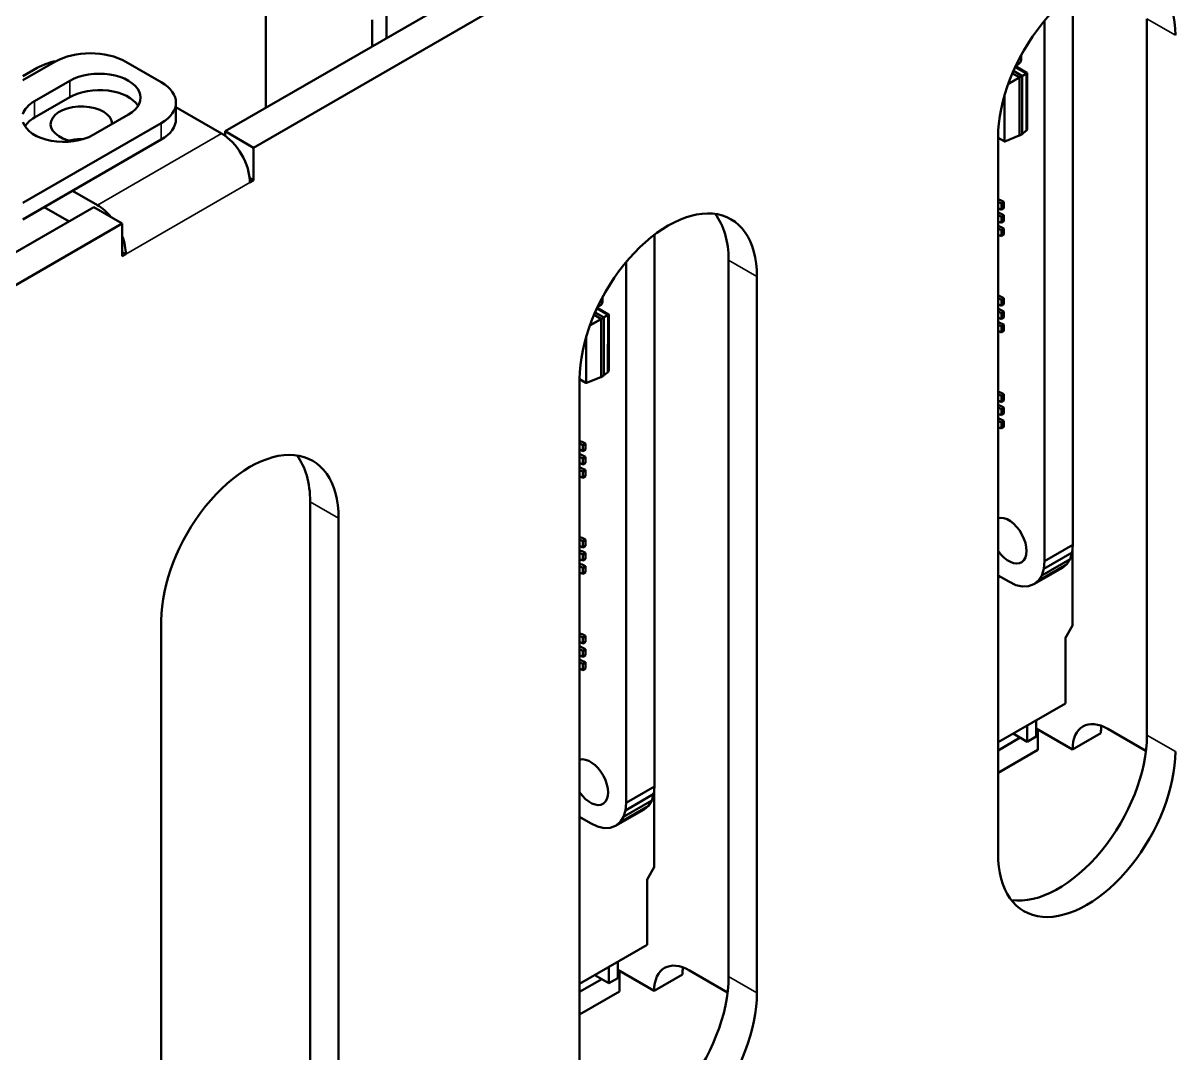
# Model space of a CAD drawing. Header units: millimetres. Extents: x 3118 to 4801, y 919 to 1849.
# Drawn here: x 4027.09 to 4072.92, y 1600.03 to 1641.12 of the extents above; entities that cross this region are included whole.
import ezdxf

# ---------------------------------------------------------------- set-up
doc = ezdxf.new("R2010")
doc.units = ezdxf.units.MM
doc.header["$LTSCALE"] = 1.8
doc.layers.add('외형선(ISO)', color=7, linetype='Continuous', lineweight=50)
doc.layers.add('좁은 외형선(ISO)', color=7, linetype='Continuous', lineweight=35)

msp = doc.modelspace()

# ---------------------------------------------------------------- linework, layer by layer
at = {"layer": '외형선(ISO)'}
for p, q in [((4036.782, 1637.736), (4036.782, 1643.696)), ((4046.611, 1643.41), (4035.156, 1636.797)), ((4047.742, 1642.757), (4036.287, 1636.143)), ((4068.969, 1620.3), (4068.969, 1642.307)), ((4041.025, 1640.185), (4041.025, 1641.246)), ((4041.59, 1640.512), (4041.59, 1641.573)), ((4067.836, 1619.646), (4067.836, 1641.209)), ((4071.925, 1612.71), (4071.925, 1641.287)), ((4066.903, 1639.659), (4066.903, 1639.824)), ((4027.095, 1638.838), (4028.368, 1639.573)), ((4027.095, 1639.001), (4027.66, 1639.328)), ((4032.61, 1638.756), (4031.196, 1639.573)), ((4066.685, 1639.392), (4067.139, 1639.129)), ((4066.7, 1639.425), (4066.801, 1639.483)), ((4066.826, 1638.953), (4066.558, 1639.108)), ((4066.932, 1639.014), (4066.6, 1639.206)), ((4066.826, 1638.953), (4066.826, 1638.953)), ((4066.84, 1636.635), (4066.84, 1638.929)), ((4066.84, 1638.929), (4066.84, 1638.929)), ((4066.932, 1639.014), (4066.932, 1639.014)), ((4066.946, 1636.696), (4066.946, 1638.99)), ((4066.946, 1638.99), (4066.946, 1638.99)), ((4067.149, 1639.112), (4067.149, 1636.937)), ((4027.554, 1638.001), (4028.969, 1638.817)), ((4028.969, 1638.164), (4027.554, 1637.348)), ((4033.196, 1637.94), (4033.196, 1637.286)), ((4033.196, 1637.765), (4035.014, 1636.715)), ((4027.095, 1633.939), (4032.61, 1637.123)), ((4031.302, 1637.47), (4029.888, 1636.654)), ((4035.156, 1636.797), (4036.287, 1636.143)), ((4035.156, 1636.623), (4035.156, 1636.797)), ((4066.834, 1636.625), (4066.252, 1636.397)), ((4066.835, 1636.625), (4066.942, 1636.687)), ((4066.84, 1636.634), (4066.84, 1636.635)), ((4066.943, 1636.687), (4067.099, 1636.812)), ((4066.946, 1636.696), (4066.946, 1636.696)), ((4027.095, 1633.286), (4032.61, 1636.47)), ((4036.287, 1636.143), (4036.287, 1634.837)), ((4065.986, 1607.974), (4065.986, 1636.552)), ((4065.986, 1636.542), (4066.235, 1636.398)), ((4036.287, 1634.837), (4036.137, 1634.924)), ((4036.287, 1634.837), (4036.146, 1634.755)), ((4029.075, 1634.429), (4030.065, 1633.857)), ((4066.118, 1633.916), (4065.986, 1633.98)), ((4066.083, 1634.046), (4066.215, 1633.982)), ((4066.215, 1633.982), (4066.118, 1633.916)), ((4066.118, 1633.671), (4066.118, 1633.916)), ((4066.215, 1633.737), (4066.215, 1633.982)), ((4029.923, 1633.776), (4018.468, 1627.162)), ((4027.943, 1633.776), (4028.933, 1633.204)), ((4031.055, 1633.122), (4029.923, 1633.776)), ((4066.118, 1633.671), (4065.986, 1633.735)), ((4066.118, 1633.385), (4065.986, 1633.449)), ((4066.083, 1633.516), (4066.215, 1633.452)), ((4066.215, 1633.737), (4066.118, 1633.671)), ((4066.215, 1633.452), (4066.118, 1633.385)), ((4066.118, 1633.14), (4066.118, 1633.385)), ((4066.215, 1633.207), (4066.215, 1633.452)), ((4031.055, 1633.122), (4019.599, 1626.509)), ((4031.055, 1631.816), (4031.055, 1633.122)), ((4066.118, 1633.14), (4065.986, 1633.204)), ((4066.118, 1632.855), (4065.986, 1632.919)), ((4066.083, 1632.985), (4066.215, 1632.921)), ((4066.215, 1633.207), (4066.118, 1633.14)), ((4066.215, 1632.921), (4066.118, 1632.855)), ((4066.215, 1632.676), (4066.215, 1632.921)), ((4052.281, 1610.665), (4052.281, 1632.672)), ((4066.118, 1632.61), (4065.986, 1632.674)), ((4066.118, 1632.61), (4066.118, 1632.855)), ((4066.215, 1632.676), (4066.118, 1632.61)), ((4031.196, 1631.898), (4031.055, 1631.979)), ((4031.196, 1631.898), (4031.055, 1631.816)), ((4051.148, 1610.011), (4051.148, 1631.574)), ((4055.238, 1603.075), (4055.238, 1631.653)), ((4056.369, 1630.999), (4056.369, 1602.422)), ((4050.215, 1630.025), (4050.215, 1630.189)), ((4066.082, 1630.21), (4066.214, 1630.146)), ((4049.997, 1629.757), (4050.452, 1629.495)), ((4050.012, 1629.79), (4050.113, 1629.848)), ((4066.118, 1630.08), (4065.986, 1630.144)), ((4066.118, 1629.835), (4065.986, 1629.899)), ((4066.214, 1630.146), (4066.118, 1630.08)), ((4066.118, 1629.835), (4066.118, 1630.08)), ((4066.214, 1629.901), (4066.118, 1629.835)), ((4066.214, 1629.901), (4066.214, 1630.146)), ((4050.138, 1629.318), (4049.87, 1629.473)), ((4050.244, 1629.38), (4049.912, 1629.571)), ((4050.138, 1629.318), (4050.138, 1629.318)), ((4050.152, 1627), (4050.152, 1629.294)), ((4050.152, 1629.294), (4050.152, 1629.294)), ((4050.244, 1629.38), (4050.244, 1629.38)), ((4050.258, 1627.061), (4050.258, 1629.355)), ((4050.258, 1629.355), (4050.258, 1629.355)), ((4050.462, 1629.477), (4050.461, 1627.303)), ((4066.118, 1629.549), (4065.986, 1629.613)), ((4066.118, 1629.304), (4065.986, 1629.368)), ((4066.082, 1629.679), (4066.214, 1629.615)), ((4066.214, 1629.615), (4066.118, 1629.549)), ((4066.118, 1629.304), (4066.118, 1629.549)), ((4066.214, 1629.37), (4066.118, 1629.304)), ((4066.214, 1629.37), (4066.214, 1629.615)), ((4066.118, 1629.018), (4065.986, 1629.082)), ((4066.118, 1628.773), (4065.986, 1628.837)), ((4066.082, 1629.149), (4066.214, 1629.085)), ((4066.214, 1629.085), (4066.118, 1629.018)), ((4066.118, 1628.773), (4066.118, 1629.018)), ((4066.214, 1628.84), (4066.118, 1628.773)), ((4066.214, 1628.84), (4066.214, 1629.085)), ((4050.147, 1626.99), (4049.565, 1626.762)), ((4050.148, 1626.991), (4050.254, 1627.052)), ((4050.152, 1627), (4050.152, 1627)), ((4050.255, 1627.053), (4050.412, 1627.178)), ((4050.258, 1627.061), (4050.258, 1627.061)), ((4049.298, 1598.34), (4049.298, 1626.917)), ((4049.298, 1626.907), (4049.547, 1626.763)), ((4066.117, 1626.243), (4065.986, 1626.307)), ((4066.117, 1625.998), (4065.986, 1626.062)), ((4066.081, 1626.374), (4066.214, 1626.31)), ((4066.214, 1626.31), (4066.117, 1626.243)), ((4066.117, 1625.998), (4066.117, 1626.243)), ((4066.213, 1626.065), (4066.117, 1625.998)), ((4066.213, 1626.065), (4066.214, 1626.31)), ((4066.117, 1625.713), (4065.986, 1625.776)), ((4066.081, 1625.843), (4066.213, 1625.779)), ((4066.213, 1625.779), (4066.117, 1625.713)), ((4066.117, 1625.468), (4066.117, 1625.713)), ((4066.213, 1625.534), (4066.213, 1625.779)), ((4066.117, 1625.468), (4065.986, 1625.531)), ((4066.117, 1625.182), (4065.986, 1625.246)), ((4066.081, 1625.312), (4066.213, 1625.248)), ((4066.213, 1625.534), (4066.117, 1625.468)), ((4066.213, 1625.248), (4066.117, 1625.182)), ((4066.117, 1624.937), (4066.117, 1625.182)), ((4066.213, 1625.003), (4066.213, 1625.248)), ((4066.117, 1624.937), (4065.986, 1625.001)), ((4066.213, 1625.003), (4066.117, 1624.937)), ((4049.431, 1624.281), (4049.299, 1624.345)), ((4049.395, 1624.412), (4049.527, 1624.348)), ((4049.527, 1624.348), (4049.431, 1624.281)), ((4049.431, 1624.036), (4049.431, 1624.281)), ((4049.527, 1624.103), (4049.527, 1624.348)), ((4049.431, 1623.751), (4049.298, 1623.815)), ((4049.431, 1624.036), (4049.299, 1624.101)), ((4049.395, 1623.881), (4049.527, 1623.817)), ((4049.527, 1624.103), (4049.431, 1624.036)), ((4049.527, 1623.817), (4049.431, 1623.751)), ((4049.431, 1623.506), (4049.431, 1623.751)), ((4049.527, 1623.572), (4049.527, 1623.817)), ((4049.431, 1623.506), (4049.298, 1623.57)), ((4049.43, 1623.22), (4049.298, 1623.284)), ((4049.395, 1623.35), (4049.527, 1623.286)), ((4049.527, 1623.286), (4049.43, 1623.22)), ((4049.527, 1623.572), (4049.431, 1623.506)), ((4049.527, 1623.041), (4049.527, 1623.286)), ((4049.43, 1622.975), (4049.298, 1623.039)), ((4049.43, 1622.975), (4049.43, 1623.22)), ((4049.527, 1623.041), (4049.43, 1622.975)), ((4038.55, 1593.441), (4038.55, 1622.018)), ((4039.681, 1621.365), (4039.681, 1592.787)), ((4049.394, 1620.575), (4049.526, 1620.511)), ((4049.43, 1620.445), (4049.298, 1620.509)), ((4049.43, 1620.2), (4049.298, 1620.264)), ((4049.526, 1620.511), (4049.43, 1620.445)), ((4049.43, 1620.2), (4049.43, 1620.445)), ((4049.526, 1620.266), (4049.43, 1620.2)), ((4049.526, 1620.266), (4049.526, 1620.511)), ((4068.969, 1620.3), (4067.836, 1619.646)), ((4068.942, 1619.996), (4068.969, 1620.3)), ((4068.955, 1620.148), (4068.955, 1617.078)), ((4049.43, 1619.914), (4049.298, 1619.978)), ((4049.43, 1619.669), (4049.298, 1619.733)), ((4049.394, 1620.045), (4049.526, 1619.981)), ((4049.526, 1619.981), (4049.43, 1619.914)), ((4049.43, 1619.669), (4049.43, 1619.914)), ((4049.526, 1619.736), (4049.43, 1619.669)), ((4049.526, 1619.736), (4049.526, 1619.981)), ((4068.861, 1619.735), (4067.728, 1619.08)), ((4068.942, 1619.996), (4067.809, 1619.342)), ((4067.809, 1619.342), (4067.836, 1619.646)), ((4068.729, 1619.527), (4068.861, 1619.735)), ((4068.861, 1619.735), (4068.942, 1619.996)), ((4049.43, 1619.384), (4049.298, 1619.448)), ((4049.43, 1619.139), (4049.298, 1619.203)), ((4049.394, 1619.514), (4049.526, 1619.45)), ((4049.526, 1619.45), (4049.43, 1619.384)), ((4049.43, 1619.139), (4049.43, 1619.384)), ((4049.526, 1619.205), (4049.43, 1619.139)), ((4049.526, 1619.205), (4049.526, 1619.45)), ((4068.553, 1619.38), (4067.419, 1618.726)), ((4068.729, 1619.527), (4067.596, 1618.873)), ((4067.728, 1619.08), (4067.809, 1619.342)), ((4068.553, 1619.38), (4068.729, 1619.527)), ((4065.986, 1619.081), (4066.415, 1618.834)), ((4065.986, 1618.997), (4066.059, 1619.039)), ((4066.415, 1618.834), (4066.692, 1618.697)), ((4066.692, 1618.697), (4066.958, 1618.637)), ((4067.204, 1618.646), (4067.419, 1618.726)), ((4067.419, 1618.726), (4067.596, 1618.873)), ((4067.596, 1618.873), (4067.728, 1619.08)), ((4066.958, 1618.637), (4067.204, 1618.646)), ((4032.61, 1588.705), (4032.61, 1617.282)), ((4068.673, 1616.588), (4068.955, 1617.078)), ((4049.429, 1616.609), (4049.298, 1616.672)), ((4049.429, 1616.364), (4049.298, 1616.427)), ((4049.394, 1616.739), (4049.526, 1616.675)), ((4049.526, 1616.675), (4049.429, 1616.609)), ((4049.429, 1616.364), (4049.429, 1616.609)), ((4049.526, 1616.43), (4049.429, 1616.364)), ((4049.526, 1616.43), (4049.526, 1616.675)), ((4068.673, 1613.976), (4068.673, 1616.588)), ((4049.429, 1616.078), (4049.298, 1616.142)), ((4049.394, 1616.208), (4049.526, 1616.144)), ((4049.526, 1616.144), (4049.429, 1616.078)), ((4049.429, 1615.833), (4049.429, 1616.078)), ((4049.526, 1615.899), (4049.526, 1616.144)), ((4049.429, 1615.833), (4049.298, 1615.897)), ((4049.429, 1615.547), (4049.298, 1615.611)), ((4049.394, 1615.678), (4049.526, 1615.614)), ((4049.526, 1615.899), (4049.429, 1615.833)), ((4049.526, 1615.614), (4049.429, 1615.547)), ((4049.429, 1615.302), (4049.429, 1615.547)), ((4049.526, 1615.369), (4049.526, 1615.614)), ((4049.429, 1615.302), (4049.298, 1615.366)), ((4049.526, 1615.369), (4049.429, 1615.302)), ((4065.986, 1612.424), (4068.673, 1613.976)), ((4067.506, 1612.649), (4067.506, 1613.302)), ((4066.587, 1612.771), (4067.152, 1612.445)), ((4067.152, 1612.445), (4067.152, 1613.098)), ((4067.506, 1612.975), (4068.955, 1612.138)), ((4067.577, 1612.118), (4067.577, 1612.934)), ((4068.955, 1612.138), (4070.087, 1612.792)), ((4070.37, 1612.955), (4071.886, 1612.079)), ((4065.986, 1612.098), (4066.869, 1612.608)), ((4067.152, 1612.445), (4067.506, 1612.649)), ((4065.986, 1611.199), (4067.577, 1612.118)), ((4052.281, 1610.665), (4051.148, 1610.011)), ((4052.254, 1610.361), (4052.281, 1610.665)), ((4052.268, 1610.513), (4052.268, 1607.444)), ((4052.173, 1610.1), (4051.04, 1609.446)), ((4052.254, 1610.361), (4051.121, 1609.707)), ((4051.121, 1609.707), (4051.148, 1610.011)), ((4052.042, 1609.892), (4052.173, 1610.1)), ((4052.173, 1610.1), (4052.254, 1610.361)), ((4051.865, 1609.746), (4050.732, 1609.091)), ((4052.042, 1609.892), (4050.909, 1609.238)), ((4051.04, 1609.446), (4051.121, 1609.707)), ((4051.865, 1609.746), (4052.042, 1609.892)), ((4049.298, 1609.447), (4049.727, 1609.199)), ((4049.298, 1609.362), (4049.371, 1609.405)), ((4049.727, 1609.199), (4050.004, 1609.063)), ((4050.516, 1609.012), (4050.732, 1609.091)), ((4050.732, 1609.091), (4050.909, 1609.238)), ((4050.909, 1609.238), (4051.04, 1609.446)), ((4050.004, 1609.063), (4050.271, 1609.002)), ((4050.271, 1609.002), (4050.516, 1609.012)), ((4051.985, 1606.954), (4052.268, 1607.444)), ((4051.985, 1604.341), (4051.985, 1606.954)), ((4049.298, 1602.79), (4051.985, 1604.341)), ((4050.818, 1603.014), (4050.818, 1603.667)), ((4049.899, 1603.137), (4050.465, 1602.81)), ((4050.465, 1602.81), (4050.465, 1603.463)), ((4050.818, 1603.341), (4052.268, 1602.504)), ((4050.889, 1602.483), (4050.889, 1603.3)), ((4052.268, 1602.504), (4053.399, 1603.157)), ((4053.682, 1603.32), (4055.198, 1602.445)), ((4049.298, 1602.463), (4050.182, 1602.973)), ((4050.465, 1602.81), (4050.818, 1603.014)), ((4049.298, 1601.565), (4050.889, 1602.483))]:
    msp.add_line(p, q, dxfattribs=at)
for centre in [(4066.245, 1636.415), (4049.557, 1626.781)]:
    msp.add_arc(centre, 0.02, 239.9906, 291.3831, dxfattribs=at)
for centre, major_axis, ratio, start_param, end_param in [((4069.521, 1638.593), (2.5, 4.33), 0.57735, 5.497787, 8.63938), ((4029.782, 1638.756), (2, 0), 0.57735, 0.785398, 2.356194), ((4029.075, 1638.511), (2, 0), 0.57735, 1.903572, 2.356194), ((4030.135, 1638.144), (1.65, 0), 0.57735, 5.497787, 8.63938), ((4066.827, 1638.937), (0.01, -0.0173), 0.525861, 0.787677, 2.353552), ((4066.931, 1638.998), (0.01, -0.0173), 0.626638, 0.787657, 2.353539), ((4030.135, 1637.491), (1.65, 0), 0.57735, 0.349938, 2.356194), ((4031.196, 1637.94), (2, 0), 0.57735, 5.497787, 7.068583), ((4028.721, 1637.327), (-1.65, 0), 0.57735, 5.497787, 6.113654), ((4029.428, 1637.082), (-1.229, 0), 0.57735, 3.163652, 7.578432), ((4028.721, 1637.327), (-1.65, 0), 0.57735, 0.169531, 2.356194), ((4028.721, 1636.674), (-1.65, 0), 0.57735, 5.497787, 5.933247), ((4031.196, 1637.286), (2, 0), 0.57735, 5.497787, 6.283185), ((4035.014, 1635.409), (-0.8, 1.386), 0.57735, 3.926991, 5.497787), ((4066.826, 1636.643), (0.0087, -0.018), 0.576259, 6.240067, 7.109544), ((4066.931, 1636.704), (0.0113, -0.0165), 0.57624, 6.239577, 7.022328), ((4029.428, 1635.776), (-1.229, 0), 0.57735, 4.660933, 5.114625), ((4030.065, 1632.551), (0.8, -1.386), 0.57735, 1.850834, 2.356194), ((4052.833, 1628.958), (2.5, 4.33), 0.57735, 5.497787, 8.63938), ((4065.922, 1633.936), (0.25, 0), 0.57746, 0.872759, 1.313662), ((4065.922, 1633.936), (-0.1, 0), 0.57746, 4.014352, 4.023173), ((4051.702, 1629.611), (2.5, 4.33), 0.57735, 5.497787, 6.054934), ((4065.922, 1633.691), (-0.1, 0), 0.57746, 4.014352, 4.022652), ((4065.922, 1633.405), (0.25, 0), 0.57746, 0.872759, 1.313301), ((4065.922, 1633.405), (-0.1, 0), 0.57746, 4.014352, 4.022044), ((4065.922, 1633.16), (-0.1, 0), 0.57746, 4.014352, 4.021522), ((4065.922, 1632.875), (0.25, 0), 0.57746, 0.872759, 1.312941), ((4065.922, 1632.875), (-0.1, 0), 0.57746, 4.014352, 4.020913), ((4030.065, 1632.551), (0.8, -1.386), 0.57735, 0.785398, 1.290759), ((4065.922, 1632.63), (-0.1, 0), 0.57746, 4.014352, 4.020391), ((4065.921, 1630.1), (0.25, 0), 0.57746, 0.872759, 1.311053), ((4065.921, 1630.1), (-0.1, 0), 0.57746, 4.014352, 4.014975), ((4065.921, 1629.569), (0.25, 0), 0.57746, 0.872759, 1.310692), ((4050.139, 1629.303), (0.01, -0.0173), 0.525861, 0.787677, 2.353552), ((4050.244, 1629.363), (0.01, -0.0173), 0.626638, 0.787657, 2.353539), ((4065.921, 1629.038), (0.25, 0), 0.57746, 0.872759, 1.310332), ((4050.138, 1627.008), (0.0087, -0.018), 0.576259, 6.240067, 7.109544), ((4050.243, 1627.069), (0.0113, -0.0165), 0.57624, 6.239577, 7.022328), ((4065.921, 1626.263), (0.25, 0), 0.57746, 0.872759, 1.308443), ((4065.921, 1625.732), (0.25, 0), 0.57746, 0.872759, 1.308082), ((4065.921, 1625.202), (0.25, 0), 0.57746, 0.872759, 1.307721), ((4036.146, 1619.324), (2.5, 4.33), 0.57735, 5.497787, 8.63938), ((4049.234, 1624.301), (0.25, 0), 0.57746, 0.872759, 1.313662), ((4049.234, 1624.301), (-0.1, 0), 0.57746, 4.014352, 4.023173), ((4035.014, 1619.977), (2.5, 4.33), 0.57735, 5.497787, 6.054934), ((4049.234, 1624.056), (-0.1, 0), 0.57746, 4.014352, 4.022652), ((4049.234, 1623.771), (0.25, 0), 0.57746, 0.872759, 1.313301), ((4049.234, 1623.771), (-0.1, 0), 0.57746, 4.014352, 4.022044), ((4049.234, 1623.526), (-0.1, 0), 0.57746, 4.014352, 4.021522), ((4049.234, 1623.24), (0.25, 0), 0.57746, 0.872759, 1.312941), ((4049.234, 1623.24), (-0.1, 0), 0.57746, 4.014352, 4.020913), ((4049.234, 1622.995), (-0.1, 0), 0.57746, 4.014352, 4.020391), ((4066.415, 1620.467), (0.5, -0.866), 0.57735, 4.845465, 9.291702), ((4049.234, 1620.465), (0.25, 0), 0.57746, 0.872759, 1.311053), ((4049.234, 1620.465), (-0.1, 0), 0.57746, 4.014352, 4.014975), ((4049.234, 1619.934), (0.25, 0), 0.57746, 0.872759, 1.310692), ((4049.233, 1619.404), (0.25, 0), 0.57746, 0.872759, 1.310332), ((4049.233, 1616.628), (0.25, 0), 0.57746, 0.872759, 1.308443), ((4049.233, 1616.098), (0.25, 0), 0.57746, 0.872759, 1.308082), ((4049.233, 1615.567), (0.25, 0), 0.57746, 0.872759, 1.307721), ((4070.37, 1611.322), (-1, 1.732), 0.57735, 5.497787, 7.068583), ((4071.501, 1611.975), (1, -1.732), 0.57735, 3.742857, 3.926991), ((4068.39, 1610.669), (-2.5, -4.33), 0.57735, 0.228251, 2.356194), ((4049.727, 1610.832), (0.5, -0.866), 0.57735, 4.845465, 9.291702), ((4069.521, 1610.016), (-2.5, -4.33), 0.57735, 5.497787, 8.63938), ((4053.682, 1601.687), (-1, 1.732), 0.57735, 5.497787, 7.068583), ((4054.813, 1602.34), (1, -1.732), 0.57735, 3.742857, 3.926991), ((4051.702, 1601.034), (-2.5, -4.33), 0.57735, 0.228251, 2.356194), ((4052.833, 1600.381), (-2.5, -4.33), 0.57735, 5.497787, 8.63938)]:
    msp.add_ellipse(centre, major_axis=major_axis, ratio=ratio, start_param=start_param, end_param=end_param, dxfattribs=at)
for points, knots in [([(4066.903, 1639.659), (4066.903, 1639.645), (4066.9, 1639.63), (4066.892, 1639.6), (4066.886, 1639.584), (4066.872, 1639.556), (4066.863, 1639.542), (4066.843, 1639.517), (4066.832, 1639.506), (4066.814, 1639.492), (4066.808, 1639.487), (4066.801, 1639.483)], [0, 0, 0, 0, 0.00501756, 0.00501756, 0.0098973, 0.0098973, 0.01468923, 0.01468923, 0.01945889, 0.01945889, 0.02229104, 0.02229104, 0.02229104, 0.02229104]), ([(4067.088, 1639.105), (4067.091, 1639.106), (4067.094, 1639.108), (4067.096, 1639.109), (4067.099, 1639.11), (4067.101, 1639.112), (4067.104, 1639.113), (4067.106, 1639.114), (4067.108, 1639.116), (4067.111, 1639.117), (4067.113, 1639.118), (4067.115, 1639.119), (4067.117, 1639.12), (4067.119, 1639.121), (4067.121, 1639.122), (4067.122, 1639.123), (4067.124, 1639.124), (4067.126, 1639.125), (4067.127, 1639.125), (4067.129, 1639.126), (4067.13, 1639.127), (4067.132, 1639.127), (4067.133, 1639.128), (4067.134, 1639.128), (4067.135, 1639.129), (4067.136, 1639.129), (4067.137, 1639.129), (4067.137, 1639.129), (4067.138, 1639.13), (4067.139, 1639.13), (4067.139, 1639.13), (4067.139, 1639.129), (4067.139, 1639.129), (4067.139, 1639.129)], [3.2288591, 3.2288591, 3.2288591, 3.2288591, 3.2962923, 3.2962923, 3.2962923, 3.3637255, 3.3637255, 3.3637255, 3.4311586, 3.4311586, 3.4311586, 3.4985918, 3.4985918, 3.4985918, 3.566025, 3.566025, 3.566025, 3.6334582, 3.6334582, 3.6334582, 3.7008913, 3.7008913, 3.7008913, 3.7683245, 3.7683245, 3.7683245, 3.8357577, 3.8357577, 3.8357577, 3.9031909, 3.9031909, 3.9031909, 3.9380442, 3.9380442, 3.9380442, 3.9380442]), ([(4067.149, 1639.112), (4067.149, 1639.112), (4067.149, 1639.112), (4067.149, 1639.112), (4067.149, 1639.111), (4067.149, 1639.111), (4067.148, 1639.11), (4067.148, 1639.11), (4067.147, 1639.109), (4067.147, 1639.109), (4067.146, 1639.108), (4067.145, 1639.107), (4067.144, 1639.106), (4067.143, 1639.105), (4067.141, 1639.105), (4067.14, 1639.104), (4067.139, 1639.103), (4067.137, 1639.102), (4067.135, 1639.101), (4067.134, 1639.099), (4067.132, 1639.098), (4067.13, 1639.097), (4067.128, 1639.096), (4067.126, 1639.095), (4067.124, 1639.093), (4067.122, 1639.092), (4067.12, 1639.091), (4067.117, 1639.089), (4067.115, 1639.088), (4067.113, 1639.086), (4067.11, 1639.085), (4067.108, 1639.083), (4067.105, 1639.082), (4067.103, 1639.08)], [2.3452559, 2.3452559, 2.3452559, 2.3452559, 2.3799944, 2.3799944, 2.3799944, 2.4474276, 2.4474276, 2.4474276, 2.5148608, 2.5148608, 2.5148608, 2.582294, 2.582294, 2.582294, 2.6497271, 2.6497271, 2.6497271, 2.7171603, 2.7171603, 2.7171603, 2.7845935, 2.7845935, 2.7845935, 2.8520267, 2.8520267, 2.8520267, 2.9194598, 2.9194598, 2.9194598, 2.986893, 2.986893, 2.986893, 3.0543262, 3.0543262, 3.0543262, 3.0543262]), ([(4067.139, 1639.129), (4067.141, 1639.127), (4067.143, 1639.125), (4067.146, 1639.12), (4067.147, 1639.118), (4067.148, 1639.114), (4067.148, 1639.113), (4067.149, 1639.112)], [0, 0, 0, 0, 0.000808075, 0.000808075, 0.001695555, 0.001695555, 0.001991993, 0.001991993, 0.001991993, 0.001991993]), ([(4067.137, 1636.869), (4067.133, 1636.857), (4067.127, 1636.845), (4067.114, 1636.826), (4067.107, 1636.819), (4067.099, 1636.812)], [0.002871225, 0.002871225, 0.002871225, 0.002871225, 0.00704691, 0.00704691, 0.01047629, 0.01047629, 0.01047629, 0.01047629]), ([(4067.102, 1636.821), (4067.105, 1636.823), (4067.107, 1636.825), (4067.11, 1636.827), (4067.112, 1636.83), (4067.115, 1636.832), (4067.117, 1636.835), (4067.119, 1636.838), (4067.122, 1636.841), (4067.124, 1636.844), (4067.126, 1636.847), (4067.128, 1636.85), (4067.13, 1636.854), (4067.132, 1636.857), (4067.133, 1636.861), (4067.135, 1636.864), (4067.137, 1636.868), (4067.138, 1636.872), (4067.14, 1636.876), (4067.141, 1636.88), (4067.142, 1636.884), (4067.143, 1636.889), (4067.144, 1636.893), (4067.145, 1636.898), (4067.146, 1636.902), (4067.147, 1636.907), (4067.148, 1636.912), (4067.148, 1636.917), (4067.148, 1636.921), (4067.149, 1636.926), (4067.149, 1636.932), (4067.149, 1636.933), (4067.149, 1636.935), (4067.149, 1636.937)], [0.0872665, 0.0872665, 0.0872665, 0.0872665, 0.1546996, 0.1546996, 0.1546996, 0.2221328, 0.2221328, 0.2221328, 0.289566, 0.289566, 0.289566, 0.3569992, 0.3569992, 0.3569992, 0.4244323, 0.4244323, 0.4244323, 0.4918655, 0.4918655, 0.4918655, 0.5592987, 0.5592987, 0.5592987, 0.6267319, 0.6267319, 0.6267319, 0.694165, 0.694165, 0.694165, 0.7615982, 0.7615982, 0.7615982, 0.7876775, 0.7876775, 0.7876775, 0.7876775]), ([(4050.215, 1630.025), (4050.215, 1630.011), (4050.213, 1629.995), (4050.204, 1629.965), (4050.199, 1629.95), (4050.184, 1629.921), (4050.175, 1629.907), (4050.156, 1629.883), (4050.145, 1629.872), (4050.127, 1629.857), (4050.12, 1629.852), (4050.113, 1629.848)], [0, 0, 0, 0, 0.00501756, 0.00501756, 0.0098973, 0.0098973, 0.01468923, 0.01468923, 0.01945889, 0.01945889, 0.02229104, 0.02229104, 0.02229104, 0.02229104]), ([(4050.401, 1629.47), (4050.403, 1629.472), (4050.406, 1629.473), (4050.409, 1629.474), (4050.411, 1629.476), (4050.414, 1629.477), (4050.416, 1629.478), (4050.418, 1629.48), (4050.421, 1629.481), (4050.423, 1629.482), (4050.425, 1629.483), (4050.427, 1629.484), (4050.429, 1629.486), (4050.431, 1629.487), (4050.433, 1629.488), (4050.435, 1629.488), (4050.437, 1629.489), (4050.438, 1629.49), (4050.44, 1629.491), (4050.441, 1629.492), (4050.443, 1629.492), (4050.444, 1629.493), (4050.445, 1629.493), (4050.446, 1629.494), (4050.447, 1629.494), (4050.448, 1629.494), (4050.449, 1629.495), (4050.45, 1629.495), (4050.45, 1629.495), (4050.451, 1629.495), (4050.451, 1629.495), (4050.451, 1629.495), (4050.451, 1629.495), (4050.452, 1629.495)], [3.2288591, 3.2288591, 3.2288591, 3.2288591, 3.2962923, 3.2962923, 3.2962923, 3.3637255, 3.3637255, 3.3637255, 3.4311586, 3.4311586, 3.4311586, 3.4985918, 3.4985918, 3.4985918, 3.566025, 3.566025, 3.566025, 3.6334582, 3.6334582, 3.6334582, 3.7008913, 3.7008913, 3.7008913, 3.7683245, 3.7683245, 3.7683245, 3.8357577, 3.8357577, 3.8357577, 3.9031909, 3.9031909, 3.9031909, 3.9380442, 3.9380442, 3.9380442, 3.9380442]), ([(4050.462, 1629.477), (4050.462, 1629.477), (4050.462, 1629.477), (4050.462, 1629.477), (4050.461, 1629.477), (4050.461, 1629.476), (4050.461, 1629.476), (4050.46, 1629.475), (4050.46, 1629.475), (4050.459, 1629.474), (4050.458, 1629.473), (4050.457, 1629.472), (4050.456, 1629.472), (4050.455, 1629.471), (4050.454, 1629.47), (4050.452, 1629.469), (4050.451, 1629.468), (4050.449, 1629.467), (4050.448, 1629.466), (4050.446, 1629.465), (4050.444, 1629.464), (4050.442, 1629.462), (4050.441, 1629.461), (4050.439, 1629.46), (4050.436, 1629.459), (4050.434, 1629.457), (4050.432, 1629.456), (4050.43, 1629.455), (4050.427, 1629.453), (4050.425, 1629.452), (4050.423, 1629.45), (4050.42, 1629.449), (4050.417, 1629.447), (4050.415, 1629.446)], [2.3452559, 2.3452559, 2.3452559, 2.3452559, 2.3799944, 2.3799944, 2.3799944, 2.4474276, 2.4474276, 2.4474276, 2.5148608, 2.5148608, 2.5148608, 2.582294, 2.582294, 2.582294, 2.6497271, 2.6497271, 2.6497271, 2.7171603, 2.7171603, 2.7171603, 2.7845935, 2.7845935, 2.7845935, 2.8520267, 2.8520267, 2.8520267, 2.9194598, 2.9194598, 2.9194598, 2.986893, 2.986893, 2.986893, 3.0543262, 3.0543262, 3.0543262, 3.0543262]), ([(4050.451, 1629.494), (4050.453, 1629.492), (4050.455, 1629.49), (4050.458, 1629.486), (4050.459, 1629.483), (4050.46, 1629.479), (4050.461, 1629.478), (4050.461, 1629.477)], [0, 0, 0, 0, 0.000808075, 0.000808075, 0.001695555, 0.001695555, 0.001991993, 0.001991993, 0.001991993, 0.001991993]), ([(4050.449, 1627.234), (4050.445, 1627.222), (4050.439, 1627.21), (4050.426, 1627.192), (4050.419, 1627.184), (4050.412, 1627.178)], [0.002871225, 0.002871225, 0.002871225, 0.002871225, 0.00704691, 0.00704691, 0.01047629, 0.01047629, 0.01047629, 0.01047629]), ([(4050.414, 1627.186), (4050.417, 1627.188), (4050.42, 1627.19), (4050.422, 1627.193), (4050.425, 1627.195), (4050.427, 1627.198), (4050.429, 1627.2), (4050.432, 1627.203), (4050.434, 1627.206), (4050.436, 1627.209), (4050.438, 1627.212), (4050.44, 1627.215), (4050.442, 1627.219), (4050.444, 1627.222), (4050.446, 1627.226), (4050.447, 1627.23), (4050.449, 1627.233), (4050.451, 1627.237), (4050.452, 1627.241), (4050.453, 1627.245), (4050.455, 1627.25), (4050.456, 1627.254), (4050.457, 1627.258), (4050.458, 1627.263), (4050.458, 1627.268), (4050.459, 1627.272), (4050.46, 1627.277), (4050.46, 1627.282), (4050.461, 1627.287), (4050.461, 1627.292), (4050.461, 1627.297), (4050.461, 1627.299), (4050.461, 1627.301), (4050.461, 1627.303)], [0.0872665, 0.0872665, 0.0872665, 0.0872665, 0.1546996, 0.1546996, 0.1546996, 0.2221328, 0.2221328, 0.2221328, 0.289566, 0.289566, 0.289566, 0.3569992, 0.3569992, 0.3569992, 0.4244323, 0.4244323, 0.4244323, 0.4918655, 0.4918655, 0.4918655, 0.5592987, 0.5592987, 0.5592987, 0.6267319, 0.6267319, 0.6267319, 0.694165, 0.694165, 0.694165, 0.7615982, 0.7615982, 0.7615982, 0.7876775, 0.7876775, 0.7876775, 0.7876775])]:
    msp.add_open_spline(points, degree=3, knots=knots, dxfattribs=at)
at = {"layer": '좁은 외형선(ISO)'}
for p, q in [((4073.057, 1640.634), (4071.925, 1641.287)), ((4066.897, 1639.651), (4066.897, 1639.813)), ((4067.088, 1639.105), (4066.665, 1639.349)), ((4066.704, 1639.434), (4066.805, 1639.492)), ((4066.769, 1639.562), (4066.765, 1639.559)), ((4066.819, 1639.665), (4066.819, 1639.647)), ((4066.84, 1638.929), (4066.384, 1638.666)), ((4066.399, 1638.707), (4066.826, 1638.953)), ((4066.826, 1638.953), (4066.932, 1639.014)), ((4066.946, 1638.99), (4066.84, 1638.929)), ((4066.932, 1639.014), (4067.088, 1639.105)), ((4067.103, 1639.08), (4066.946, 1638.99)), ((4067.102, 1636.821), (4067.103, 1639.08)), ((4028.969, 1638.817), (4028.969, 1638.164)), ((4027.554, 1638.001), (4027.554, 1637.348)), ((4066.231, 1636.407), (4066.231, 1638.188)), ((4066.258, 1638.281), (4066.258, 1636.407)), ((4032.61, 1637.123), (4032.61, 1636.47)), ((4035.014, 1636.715), (4030.065, 1633.857)), ((4066.258, 1636.407), (4066.84, 1636.634)), ((4066.84, 1636.635), (4066.946, 1636.696)), ((4066.946, 1636.696), (4067.102, 1636.821)), ((4065.986, 1636.549), (4066.231, 1636.407)), ((4031.196, 1631.898), (4036.146, 1634.755)), ((4065.986, 1633.735), (4065.986, 1633.98)), ((4065.986, 1633.204), (4065.986, 1633.449)), ((4065.986, 1632.674), (4065.986, 1632.919)), ((4056.369, 1630.999), (4055.238, 1631.653)), ((4050.209, 1630.017), (4050.209, 1630.179)), ((4050.401, 1629.47), (4049.977, 1629.715)), ((4050.017, 1629.8), (4050.117, 1629.857)), ((4050.082, 1629.927), (4050.077, 1629.924)), ((4050.131, 1630.031), (4050.131, 1630.013)), ((4065.986, 1629.899), (4065.986, 1630.144)), ((4050.152, 1629.294), (4049.697, 1629.031)), ((4049.712, 1629.072), (4050.138, 1629.318)), ((4050.138, 1629.318), (4050.244, 1629.38)), ((4050.258, 1629.355), (4050.152, 1629.294)), ((4050.244, 1629.38), (4050.401, 1629.47)), ((4050.415, 1629.446), (4050.258, 1629.355)), ((4050.414, 1627.186), (4050.415, 1629.446)), ((4049.543, 1626.773), (4049.543, 1628.553)), ((4049.57, 1628.646), (4049.57, 1626.772)), ((4049.57, 1626.772), (4050.152, 1627)), ((4050.152, 1627), (4050.258, 1627.061)), ((4050.258, 1627.061), (4050.414, 1627.186)), ((4049.298, 1626.914), (4049.543, 1626.773)), ((4049.299, 1624.101), (4049.299, 1624.345)), ((4049.298, 1623.57), (4049.298, 1623.815)), ((4049.298, 1623.039), (4049.298, 1623.284)), ((4039.681, 1621.365), (4038.55, 1622.018)), ((4049.298, 1620.264), (4049.298, 1620.509)), ((4073.057, 1612.057), (4071.925, 1612.71)), ((4056.369, 1602.422), (4055.238, 1603.075))]:
    msp.add_line(p, q, dxfattribs=at)
for centre, major_axis, ratio, start_param, end_param in [((4066.769, 1639.619), (-0.035, -0.0606), 0.577241, 0.785493, 2.356289), ((4066.755, 1639.57), (-0.01, 0.0173), 0.57735, 3.926801, 4.208919), ((4066.791, 1639.5), (0.01, -0.0173), 0.57735, 0, 0.785209), ((4066.805, 1639.598), (0.065, 0.113), 0.577241, 3.927086, 5.497882), ((4066.805, 1639.655), (-0.02, 0), 0.57746, 1.731586, 2.356289), ((4066.883, 1639.659), (0.02, 0), 0.57746, 5.497882, 6.283185), ((4067.087, 1639.088), (0.01, -0.0173), 0.67324, 0.788987, 2.352187), ((4067.087, 1636.828), (0.0125, -0.0156), 0.572962, 0, 0.694804), ((4066.245, 1636.415), (-0.01, -0.0173), 0.577241, 5.497882, 6.283185), ((4066.245, 1636.415), (0.02, 0), 0.57746, 3.927086, 5.410615), ((4066.245, 1636.415), (0.0073, -0.0186), 0.573, 0, 0.868023), ((4050.068, 1629.935), (-0.01, 0.0173), 0.57735, 3.926801, 4.208919), ((4050.082, 1629.984), (-0.035, -0.0606), 0.577241, 0.785493, 2.356289), ((4050.103, 1629.866), (0.01, -0.0173), 0.57735, 0, 0.785209), ((4050.117, 1629.964), (0.065, 0.113), 0.577241, 3.927086, 5.497882), ((4050.117, 1630.021), (-0.02, 0), 0.57746, 1.731586, 2.356289), ((4050.195, 1630.025), (0.02, 0), 0.57746, 5.497882, 6.283185), ((4050.4, 1629.453), (0.01, -0.0173), 0.67324, 0.788987, 2.352187), ((4050.399, 1627.193), (0.0125, -0.0156), 0.572962, 0, 0.694804), ((4049.557, 1626.781), (-0.01, -0.0173), 0.577241, 5.497882, 6.283185), ((4049.557, 1626.781), (0.02, 0), 0.57746, 3.927086, 5.410615), ((4049.557, 1626.781), (0.0073, -0.0186), 0.573, 0, 0.868023)]:
    msp.add_ellipse(centre, major_axis=major_axis, ratio=ratio, start_param=start_param, end_param=end_param, dxfattribs=at)

doc.saveas('drawing.dxf')
